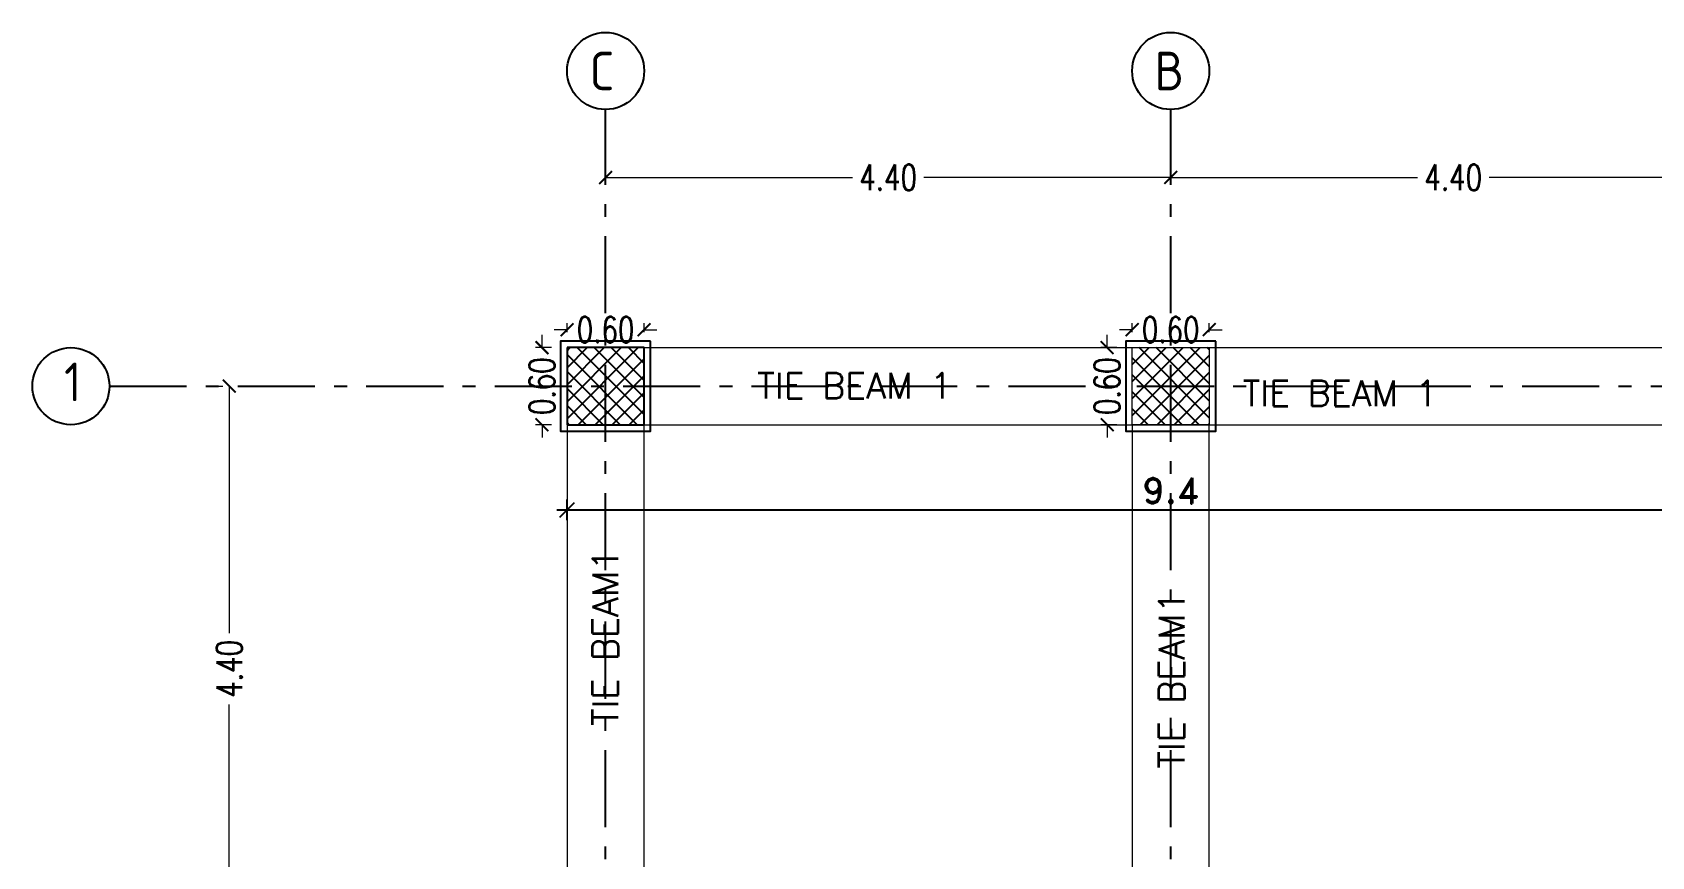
# Model space of a CAD drawing. Extents: x 166525 to 167198, y 178739 to 179747.
# Drawn here: x 166644.61 to 166657.21, y 179521.4 to 179527.82 of the extents above; entities that cross this region are included whole.
import ezdxf

# ---------------------------------------------------------------- set-up
doc = ezdxf.new("R2010")
doc.units = 0
doc.header["$MEASUREMENT"] = 0
doc.linetypes.add('ACAD_ISO10W100', pattern=[18, 12, -3, 0, -3])
doc.linetypes.add('AUSGEZOGEN', pattern=[0])
doc.layers.get('0').update_dxf_attribs({"linetype": 'CONTINUOUS'})
doc.layers.get('DEFPOINTS').update_dxf_attribs({"linetype": 'CONTINUOUS'})
for name, color, linetype in [('axis', 8, 'ACAD_ISO10W100'), ('BEAM-DIM', 4, 'CONTINUOUS'), ('EBENE0', 7, 'AUSGEZOGEN'), ('HATSH', 252, 'CONTINUOUS')]:
    doc.layers.add(name, color=color, linetype=linetype)
doc.layers.add('BEAM', color=6, linetype='CONTINUOUS', lineweight=13)
doc.styles.add('DIM', font='simplex.shx', dxfattribs={"width": 0.75})
doc.styles.add('ISO8', font='iso8')
doc.styles.add('ROMAND10', font='ROMAND.shx', dxfattribs={"height": 0.2})
doc.styles.add('ROMANS', font='romans.shx')
doc.dimstyles.new('1-100-layout', dxfattribs={"dimtxt": 0.2, "dimasz": 0.08, "dimexe": 0.18, "dimexo": 0.0625, "dimgap": 0.05, "dimtad": 1, "dimzin": 12, "dimdsep": 46, "dimtxsty": 'ROMAND10', "dimblk": '2', "dimcen": 0, "dimdle": 0.15, "dimse1": 1, "dimse2": 1, "dimclrd": 256, "dimclre": 9, "dimclrt": 1, "dimazin": 0, "dimtfac": 1, "dimtix": 1, "dimtofl": 0, "dimtmove": 2, "dimatfit": 0, "dimldrblk": '2', "dimfxl": 1, "dimtolj": 1, "dimtzin": 0, "dimlwd": -1, "dimlwe": -1, "dimarcsym": 0})
doc.dimstyles.new('MUTASIM', dxfattribs={"dimscale": 0.9995, "dimtxt": 0.2, "dimasz": 0.1, "dimexe": 0.05, "dimexo": 0.12, "dimgap": 0.05, "dimtad": 0, "dimzin": 0, "dimdsep": 46, "dimtxsty": 'DIM', "dimblk": 'ARCHTICK', "dimcen": 0.09, "dimclrd": 35, "dimclre": 33, "dimclrt": 256, "dimazin": 0, "dimtfac": 1, "dimtofl": 0, "dimtmove": 1, "dimatfit": 3, "dimfxl": 0.18, "dimtolj": 1, "dimtzin": 0, "dimlwd": 13, "dimlwe": 9, "dimarcsym": 0})
pattern_1 = [(45, (160731.72785, 180603.08602), (-0.0662912607, 0.0662912607), []), (135, (160731.72785, 180603.08602), (-0.0662912607, -0.0662912607), [])]

# ---------------------------------------------------------------- blocks, each defined once
blk = doc.blocks.new('_ARCHTICK')
at = {"color": 0, "linetype": 'ByBlock', "const_width": 0.15}
blk.add_lwpolyline([(-0.5, -0.5), (0.5, 0.5)], dxfattribs=at)
blk = doc.blocks.new('*D822')
at = {"layer": 'BEAM', "color": 33, "lineweight": 9, "transparency": 16777216}
for p, q in [((166648.768, 179525.481), (166648.768, 179525.551)), ((166649.368, 179525.481), (166649.368, 179525.551))]:
    blk.add_line(p, q, dxfattribs=at)
at = {"layer": 'BEAM', "color": 35, "lineweight": 13, "transparency": 16777216}
for p, q in [((166648.768, 179525.501), (166648.668, 179525.501)), ((166649.368, 179525.501), (166649.468, 179525.501))]:
    blk.add_line(p, q, dxfattribs=at)
at = {"layer": 'DEFPOINTS', "color": 0, "transparency": 16777216}
for p in [(166649.368, 179525.501), (166648.768, 179525.361), (166649.368, 179525.361)]:
    blk.add_point(p, dxfattribs=at)
at = {"layer": 'BEAM', "color": 35, "lineweight": 13, "transparency": 16777216, "xscale": 0.09995000000000001, "yscale": 0.09995000000000001, "zscale": 0.09995000000000001}
blk.add_blockref('_ARCHTICK', (166648.768, 179525.501), dxfattribs=at)
at = {"layer": 'BEAM', "color": 35, "lineweight": 13, "transparency": 16777216, "xscale": 0.09995000000000001, "yscale": 0.09995000000000001, "zscale": 0.09995000000000001, "rotation": 180}
blk.add_blockref('_ARCHTICK', (166649.368, 179525.501), dxfattribs=at)
at = {"layer": 'BEAM', "transparency": 16777216, "insert": (166649.068, 179525.501), "char_height": 0.1999, "attachment_point": 5, "style": 'DIM'}
blk.add_mtext('\\A1;0.60', dxfattribs=at)
blk = doc.blocks.new('*D823')
at = {"layer": 'BEAM', "color": 35, "lineweight": 13, "transparency": 16777216}
for p, q in [((166648.573, 179525.361), (166648.573, 179525.461)), ((166648.573, 179524.761), (166648.573, 179524.661))]:
    blk.add_line(p, q, dxfattribs=at)
at = {"layer": 'BEAM', "color": 33, "lineweight": 9, "transparency": 16777216}
for p, q in [((166648.648, 179525.361), (166648.523, 179525.361)), ((166648.648, 179524.761), (166648.523, 179524.761))]:
    blk.add_line(p, q, dxfattribs=at)
at = {"layer": 'DEFPOINTS', "color": 0, "transparency": 16777216}
for p in [(166648.573, 179525.361), (166648.768, 179525.361), (166648.768, 179524.761)]:
    blk.add_point(p, dxfattribs=at)
at = {"layer": 'BEAM', "color": 35, "lineweight": 13, "transparency": 16777216, "xscale": 0.09995000000000001, "yscale": 0.09995000000000001, "zscale": 0.09995000000000001}
for p, rotation in [((166648.573, 179525.361), 270), ((166648.573, 179524.761), 90)]:
    blk.add_blockref('_ARCHTICK', p, dxfattribs=dict(at, rotation=rotation))
at = {"layer": 'BEAM', "transparency": 16777216, "insert": (166648.573, 179525.061), "char_height": 0.1999, "attachment_point": 5, "rotation": 90, "style": 'DIM'}
blk.add_mtext('\\A1;0.60', dxfattribs=at)
blk = doc.blocks.new('*D801')
at = {"layer": 'BEAM', "color": 33, "lineweight": 9, "transparency": 16777216}
for p, q in [((166653.168, 179525.481), (166653.168, 179525.551)), ((166653.768, 179525.481), (166653.768, 179525.551))]:
    blk.add_line(p, q, dxfattribs=at)
at = {"layer": 'BEAM', "color": 35, "lineweight": 13, "transparency": 16777216}
for p, q in [((166653.168, 179525.501), (166653.068, 179525.501)), ((166653.768, 179525.501), (166653.868, 179525.501))]:
    blk.add_line(p, q, dxfattribs=at)
at = {"layer": 'DEFPOINTS', "color": 0, "transparency": 16777216}
for p in [(166653.768, 179525.501), (166653.168, 179525.361), (166653.768, 179525.361)]:
    blk.add_point(p, dxfattribs=at)
at = {"layer": 'BEAM', "color": 35, "lineweight": 13, "transparency": 16777216, "xscale": 0.09995000000000001, "yscale": 0.09995000000000001, "zscale": 0.09995000000000001}
blk.add_blockref('_ARCHTICK', (166653.168, 179525.501), dxfattribs=at)
at = {"layer": 'BEAM', "color": 35, "lineweight": 13, "transparency": 16777216, "xscale": 0.09995000000000001, "yscale": 0.09995000000000001, "zscale": 0.09995000000000001, "rotation": 180}
blk.add_blockref('_ARCHTICK', (166653.768, 179525.501), dxfattribs=at)
at = {"layer": 'BEAM', "transparency": 16777216, "insert": (166653.468, 179525.501), "char_height": 0.1999, "attachment_point": 5, "style": 'DIM'}
blk.add_mtext('\\A1;0.60', dxfattribs=at)
blk = doc.blocks.new('*D802')
at = {"layer": 'BEAM', "color": 35, "lineweight": 13, "transparency": 16777216}
for p, q in [((166652.973, 179525.361), (166652.973, 179525.461)), ((166652.973, 179524.761), (166652.973, 179524.661))]:
    blk.add_line(p, q, dxfattribs=at)
at = {"layer": 'BEAM', "color": 33, "lineweight": 9, "transparency": 16777216}
for p, q in [((166653.048, 179525.361), (166652.923, 179525.361)), ((166653.048, 179524.761), (166652.923, 179524.761))]:
    blk.add_line(p, q, dxfattribs=at)
at = {"layer": 'DEFPOINTS', "color": 0, "transparency": 16777216}
for p in [(166652.973, 179525.361), (166653.168, 179525.361), (166653.168, 179524.761)]:
    blk.add_point(p, dxfattribs=at)
at = {"layer": 'BEAM', "color": 35, "lineweight": 13, "transparency": 16777216, "xscale": 0.09995000000000001, "yscale": 0.09995000000000001, "zscale": 0.09995000000000001}
for p, rotation in [((166652.973, 179525.361), 270), ((166652.973, 179524.761), 90)]:
    blk.add_blockref('_ARCHTICK', p, dxfattribs=dict(at, rotation=rotation))
at = {"layer": 'BEAM', "transparency": 16777216, "insert": (166652.973, 179525.061), "char_height": 0.1999, "attachment_point": 5, "rotation": 90, "style": 'DIM'}
blk.add_mtext('\\A1;0.60', dxfattribs=at)
blk = doc.blocks.new('*D817')
at = {"layer": 'BEAM', "color": 33, "lineweight": 9, "transparency": 16777216}
for p, q in [((166649.068, 179526.806), (166649.068, 179526.736)), ((166653.468, 179526.806), (166653.468, 179526.736))]:
    blk.add_line(p, q, dxfattribs=at)
at = {"layer": 'BEAM', "color": 35, "lineweight": 13, "transparency": 16777216}
for p, q in [((166649.068, 179526.686), (166650.99, 179526.686)), ((166653.468, 179526.686), (166651.547, 179526.686))]:
    blk.add_line(p, q, dxfattribs=at)
at = {"layer": 'DEFPOINTS', "color": 0, "transparency": 16777216}
for p in [(166649.068, 179526.686), (166653.468, 179526.686), (166653.468, 179526.686)]:
    blk.add_point(p, dxfattribs=at)
at = {"layer": 'BEAM', "color": 35, "lineweight": 13, "transparency": 16777216, "xscale": 0.09995000000000001, "yscale": 0.09995000000000001, "zscale": 0.09995000000000001, "rotation": 180}
blk.add_blockref('_ARCHTICK', (166649.068, 179526.686), dxfattribs=at)
at = {"layer": 'BEAM', "color": 35, "lineweight": 13, "transparency": 16777216, "xscale": 0.09995000000000001, "yscale": 0.09995000000000001, "zscale": 0.09995000000000001}
blk.add_blockref('_ARCHTICK', (166653.468, 179526.686), dxfattribs=at)
at = {"layer": 'BEAM', "transparency": 16777216, "insert": (166651.268, 179526.686), "char_height": 0.1999, "attachment_point": 5, "style": 'DIM'}
blk.add_mtext('\\A1;4.40', dxfattribs=at)
blk = doc.blocks.new('*D818')
at = {"layer": 'BEAM', "color": 33, "lineweight": 9, "transparency": 16777216}
for p, q in [((166653.468, 179526.806), (166653.468, 179526.736)), ((166657.868, 179526.806), (166657.868, 179526.736))]:
    blk.add_line(p, q, dxfattribs=at)
at = {"layer": 'BEAM', "color": 35, "lineweight": 13, "transparency": 16777216}
for p, q in [((166653.468, 179526.686), (166655.39, 179526.686)), ((166657.868, 179526.686), (166655.947, 179526.686))]:
    blk.add_line(p, q, dxfattribs=at)
at = {"layer": 'DEFPOINTS', "color": 0, "transparency": 16777216}
for p in [(166653.468, 179526.686), (166657.868, 179526.686), (166657.868, 179526.686)]:
    blk.add_point(p, dxfattribs=at)
at = {"layer": 'BEAM', "color": 35, "lineweight": 13, "transparency": 16777216, "xscale": 0.09995000000000001, "yscale": 0.09995000000000001, "zscale": 0.09995000000000001, "rotation": 180}
blk.add_blockref('_ARCHTICK', (166653.468, 179526.686), dxfattribs=at)
at = {"layer": 'BEAM', "color": 35, "lineweight": 13, "transparency": 16777216, "xscale": 0.09995000000000001, "yscale": 0.09995000000000001, "zscale": 0.09995000000000001}
blk.add_blockref('_ARCHTICK', (166657.868, 179526.686), dxfattribs=at)
at = {"layer": 'BEAM', "transparency": 16777216, "insert": (166655.668, 179526.686), "char_height": 0.1999, "attachment_point": 5, "style": 'DIM'}
blk.add_mtext('\\A1;4.40', dxfattribs=at)
blk = doc.blocks.new('*D820')
at = {"layer": 'BEAM', "color": 33, "lineweight": 9, "transparency": 16777216}
for p, q in [((166646.018, 179525.061), (166646.088, 179525.061)), ((166646.018, 179520.661), (166646.088, 179520.661))]:
    blk.add_line(p, q, dxfattribs=at)
at = {"layer": 'BEAM', "color": 35, "lineweight": 13, "transparency": 16777216}
for p, q in [((166646.138, 179525.061), (166646.138, 179523.14)), ((166646.138, 179520.661), (166646.138, 179522.583))]:
    blk.add_line(p, q, dxfattribs=at)
at = {"layer": 'DEFPOINTS', "color": 0, "transparency": 16777216}
for p in [(166646.138, 179525.061), (166646.138, 179525.061), (166646.138, 179520.661)]:
    blk.add_point(p, dxfattribs=at)
at = {"layer": 'BEAM', "color": 35, "lineweight": 13, "transparency": 16777216, "xscale": 0.09995000000000001, "yscale": 0.09995000000000001, "zscale": 0.09995000000000001}
for p, rotation in [((166646.138, 179525.061), 90), ((166646.138, 179520.661), 270)]:
    blk.add_blockref('_ARCHTICK', p, dxfattribs=dict(at, rotation=rotation))
at = {"layer": 'BEAM', "transparency": 16777216, "insert": (166646.138, 179522.861), "char_height": 0.1999, "attachment_point": 5, "rotation": 90, "style": 'DIM'}
blk.add_mtext('\\A1;4.40', dxfattribs=at)
blk = doc.blocks.new('2')
for p, q in [((1, 0), (-1, 0)), ((0.71, 0.71), (-0.71, -0.71)), ((0, 1), (0, -1))]:
    blk.add_line(p, q)
blk = doc.blocks.new('*D846')
at = {"transparency": 16777216}
blk.add_line((166648.848, 179524.098), (166658.088, 179524.098), dxfattribs=at)
at = {"layer": 'DEFPOINTS', "color": 0, "linetype": 'Continuous', "transparency": 16777216}
for p in [(166658.168, 179524.098), (166648.768, 179523.943), (166658.168, 179523.943)]:
    blk.add_point(p, dxfattribs=at)
at = {"linetype": 'Continuous', "transparency": 16777216, "xscale": 0.08, "yscale": 0.08, "zscale": 0.08, "rotation": 180}
blk.add_blockref('2', (166648.768, 179524.098), dxfattribs=at)
at = {"linetype": 'Continuous', "transparency": 16777216, "xscale": 0.08, "yscale": 0.08, "zscale": 0.08}
blk.add_blockref('2', (166658.168, 179524.098), dxfattribs=at)
at = {"color": 1, "linetype": 'Continuous', "transparency": 16777216, "insert": (166653.468, 179524.248), "char_height": 0.2, "attachment_point": 5, "style": 'ROMAND10'}
blk.add_mtext('\\A1;9.4', dxfattribs=at)

msp = doc.modelspace()

# ---------------------------------------------------------------- hatches: boundary and pattern name
at = {"layer": 'HATSH'}
h = msp.add_hatch(dxfattribs=at)
h.set_pattern_fill('ANSI37', color=256, scale=0.75, style=0)
h.set_pattern_definition(pattern_1)
h.paths.add_polyline_path([(166649.36812, 179524.7612), (166649.36812, 179525.3612), (166648.76812, 179525.3612), (166648.76812, 179524.7612)])
h = msp.add_hatch(dxfattribs=at)
h.set_pattern_fill('ANSI37', color=256, scale=0.75, style=0)
h.set_pattern_definition(pattern_1)
h.paths.add_polyline_path([(166653.76812, 179524.7612), (166653.76812, 179525.3612), (166653.16812, 179525.3612), (166653.16812, 179524.7612)])

# ---------------------------------------------------------------- linework, layer by layer
at = {"color": 2, "linetype": 'Continuous'}
for points in [[(166649.41812, 179525.4112), (166648.71812, 179525.4112), (166648.71812, 179524.7112), (166649.41812, 179524.7112)], [(166653.81812, 179525.4112), (166653.11812, 179525.4112), (166653.11812, 179524.7112), (166653.81812, 179524.7112)]]:
    msp.add_lwpolyline(points, close=True, dxfattribs=at)
at = {"layer": 'axis', "ltscale": 0.05}
for p, q in [((166649.06812, 179514.62841), (166649.06812, 179527.21503)), ((166653.46812, 179514.62841), (166653.46812, 179527.21503)), ((166645.20506, 179525.0612), (166661.6072, 179525.0612))]:
    msp.add_line(p, q, dxfattribs=at)
at = {"layer": 'BEAM'}
for p, q in [((166649.36812, 179525.3612), (166657.56812, 179525.3612)), ((166648.76812, 179524.7612), (166648.76812, 179516.5612)), ((166649.36812, 179516.5612), (166649.36812, 179524.7612)), ((166649.36812, 179524.7612), (166657.56812, 179524.7612)), ((166653.16812, 179524.7612), (166653.16812, 179516.5612)), ((166653.76812, 179516.5612), (166653.76812, 179524.7612))]:
    msp.add_line(p, q, dxfattribs=at)
for points in [[(166648.76812, 179525.3612), (166649.36812, 179525.3612), (166649.36812, 179524.7612), (166648.76812, 179524.7612)], [(166653.16812, 179525.3612), (166653.76812, 179525.3612), (166653.76812, 179524.7612), (166653.16812, 179524.7612)]]:
    msp.add_lwpolyline(points, close=True, dxfattribs=at)
at = {"layer": 'EBENE0', "color": 3, "linetype": 'AUSGEZOGEN'}
for p, q in [((166649.36812, 179525.3612), (166648.76812, 179525.3612)), ((166648.76812, 179525.3612), (166648.76812, 179524.7612)), ((166649.36812, 179524.7612), (166649.36812, 179525.3612)), ((166648.76812, 179524.7612), (166649.36812, 179524.7612))]:
    msp.add_line(p, q, dxfattribs=at)
at = {"layer": 'HATSH'}
for centre in [(166649.06812, 179527.51503), (166653.46812, 179527.51503), (166644.90506, 179525.0612)]:
    msp.add_circle(centre, 0.3, dxfattribs=at)

# ---------------------------------------------------------------- texts
at = {"layer": 'BEAM-DIM', "style": 'ROMANS'}
for p in [(166650.24837, 179524.96409), (166654.02765, 179524.90666)]:
    msp.add_text('TIE BEAM 1', height=0.2, dxfattribs=at).set_placement(p)
for s, p in [('TIE BEAM1', (166649.16696, 179522.41725)), ('TIE BEAM1 ', (166653.57634, 179522.08482))]:
    msp.add_text(s, height=0.2, rotation=90, dxfattribs=at).set_placement(p)
at = {"layer": 'EBENE0', "color": 3, "style": 'ISO8'}
for s, p in [('C', (166648.94279, 179527.36468)), ('B', (166653.34279, 179527.36468)), ('1', (166644.85189, 179524.94466))]:
    msp.add_text(s, height=0.3, dxfattribs=at).set_placement(p)

# ---------------------------------------------------------------- dimensions: what is measured, and where the dimension line sits
at = {"color": 2, "linetype": 'Continuous'}
dim = msp.add_linear_dim(base=(166658.16812, 179524.09757), p1=(166648.76812, 179523.94268), p2=(166658.16812, 179523.94268), dimstyle='1-100-layout', override={"dimfxl": 0.18, "dimfxlon": 1}, dxfattribs=at)
dim.commit()
dim.dimension.update_dxf_attribs({"geometry": '*D846', "text_midpoint": (166653.46812, 179524.24757)})
at = {"layer": 'BEAM'}
for base, p1, p2, picture, middle in [((166653.46812, 179526.68609), (166649.06812, 179526.68609), (166653.46812, 179526.68609), '*D817', (166651.26812, 179526.68609)), ((166657.86812, 179526.68609), (166653.46812, 179526.68609), (166657.86812, 179526.68609), '*D818', (166655.66812, 179526.68609)), ((166649.36812, 179525.50114), (166648.76812, 179525.3612), (166649.36812, 179525.3612), '*D822', (166649.06812, 179525.50114)), ((166653.76812, 179525.50114), (166653.16812, 179525.3612), (166653.76812, 179525.3612), '*D801', (166653.46812, 179525.50114))]:
    dim = msp.add_linear_dim(base=base, p1=p1, p2=p2, dimstyle='MUTASIM', dxfattribs=at)
    dim.commit()
    dim.dimension.update_dxf_attribs({"geometry": picture, "text_midpoint": middle})
for base, p1, p2, picture, middle in [((166648.5732, 179525.3612), (166648.76812, 179524.7612), (166648.76812, 179525.3612), '*D823', (166648.5732, 179525.0612)), ((166652.9732, 179525.3612), (166653.16812, 179524.7612), (166653.16812, 179525.3612), '*D802', (166652.9732, 179525.0612)), ((166646.13831, 179525.0612), (166646.13831, 179520.6612), (166646.13831, 179525.0612), '*D820', (166646.13831, 179522.8612))]:
    dim = msp.add_linear_dim(base=base, p1=p1, p2=p2, angle=90, dimstyle='MUTASIM', dxfattribs=at)
    dim.commit()
    dim.dimension.update_dxf_attribs({"geometry": picture, "text_midpoint": middle})

doc.saveas('drawing.dxf')
